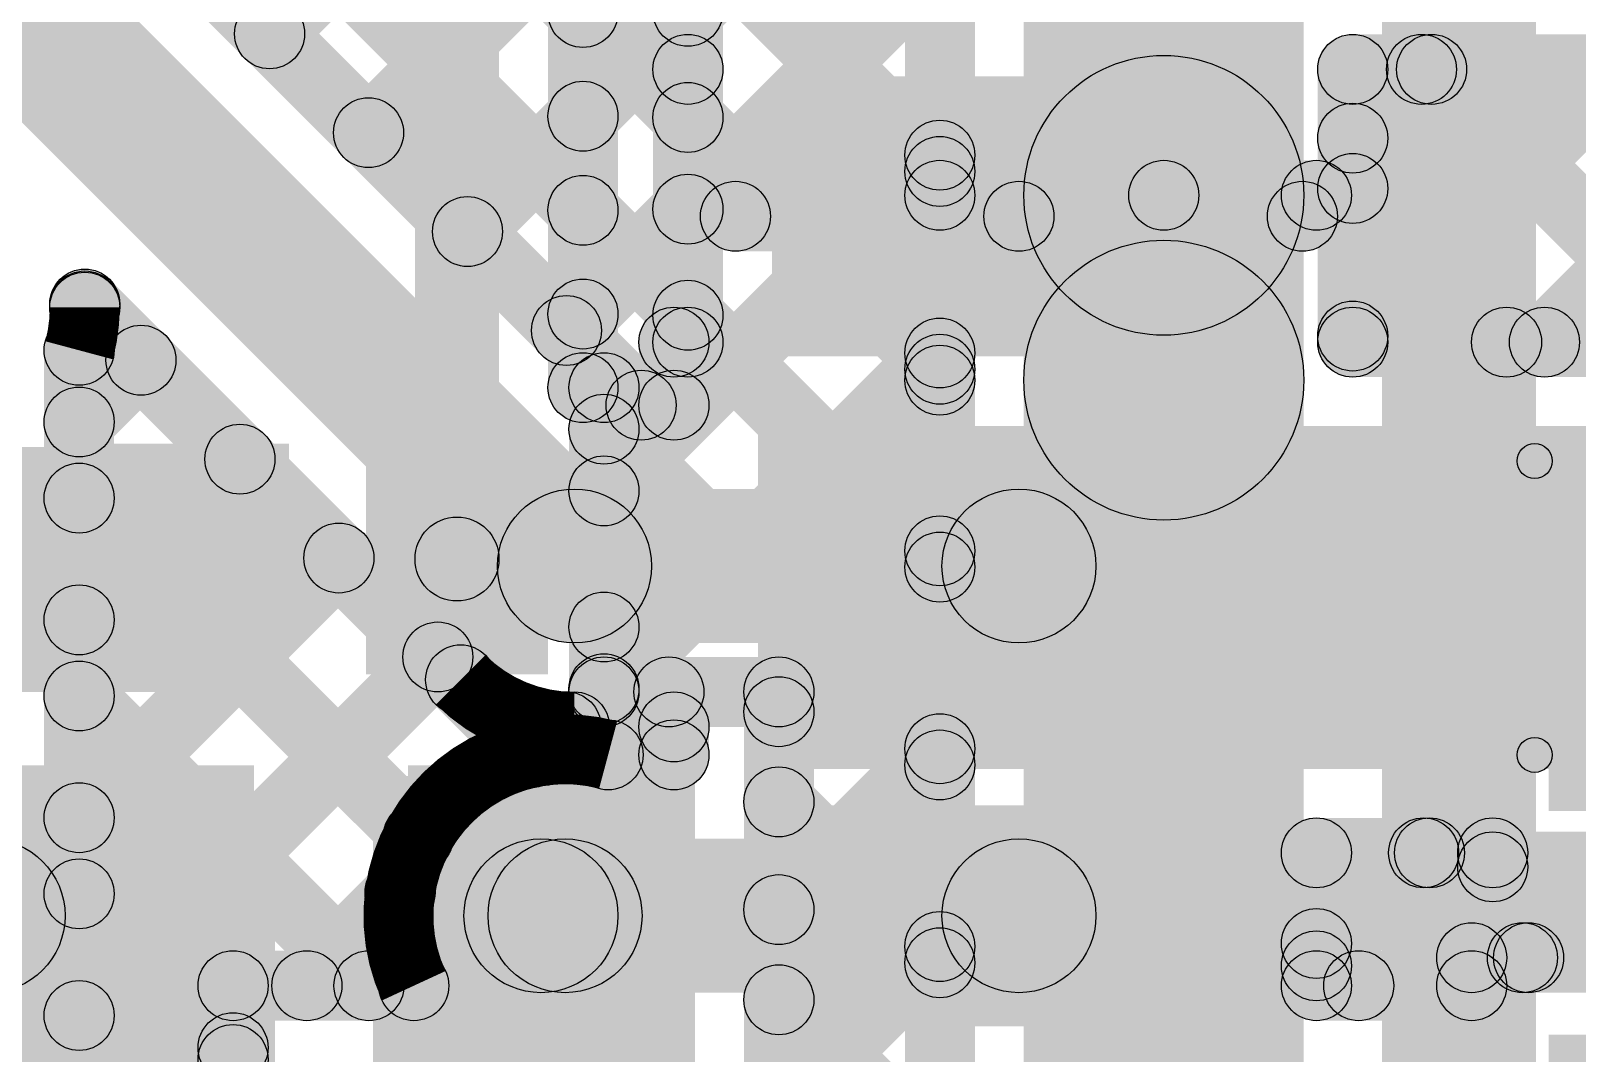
# Model space of a CAD drawing. Header units: millimetres. Extents: x -0.08 to 3.07, y -0.08 to 2.73.
# Drawn here: x 0.5681 to 0.7891, y 0.6424 to 0.7885 of the extents above; entities that cross this region are included whole.
import ezdxf

# ---------------------------------------------------------------- set-up
doc = ezdxf.new("R2010")
doc.units = ezdxf.units.MM
doc.header["$MEASUREMENT"] = 0
for name, color, linetype in [('BottomLayer', 5, 'Continuous'), ('BottomPaste', 16, 'Continuous'), ('BottomSolder', 6, 'Continuous'), ('TopLayer', 1, 'Continuous'), ('TopOverlay', 2, 'Continuous'), ('TopPaste', 8, 'Continuous'), ('TopSolder', 216, 'Continuous'), ('ViaHoleLayer', 16, 'Continuous')]:
    doc.layers.add(name, color=color, linetype=linetype)

# ---------------------------------------------------------------- blocks, each defined once
blk = doc.blocks.new('SOIC_8_58')
at = {"layer": 'TopLayer'}
for points in [[(0.13681, 0.03681), (0.13681, 0.01319), (0.07579, 0.01319), (0.07579, 0.03681)], [(0.13681, -0.01319), (0.13681, -0.03681), (0.07579, -0.03681), (0.07579, -0.01319)], [(0.13681, -0.06319), (0.13681, -0.08681), (0.07579, -0.08681), (0.07579, -0.06319)]]:
    blk.add_hatch(color=1, dxfattribs=at).paths.add_polyline_path(points)
at = {"layer": 'TopPaste'}
for points in [[(0.13681, 0.03681), (0.13681, 0.01319), (0.07579, 0.01319), (0.07579, 0.03681)], [(0.13681, -0.01319), (0.13681, -0.03681), (0.07579, -0.03681), (0.07579, -0.01319)], [(0.13681, -0.06319), (0.13681, -0.08681), (0.07579, -0.08681), (0.07579, -0.06319)]]:
    blk.add_hatch(color=8, dxfattribs=at).paths.add_polyline_path(points)
at = {"layer": 'TopSolder'}
for points in [[(0.14081, 0.04081), (0.14081, 0.00919), (0.07179, 0.00919), (0.07179, 0.04081)], [(0.14081, -0.00919), (0.14081, -0.04081), (0.07179, -0.04081), (0.07179, -0.00919)], [(0.14081, -0.05919), (0.14081, -0.09081), (0.07179, -0.09081), (0.07179, -0.05919)]]:
    blk.add_hatch(color=216, dxfattribs=at).paths.add_polyline_path(points)
blk = doc.blocks.new('C___0603_B_108')
at = {"layer": 'BottomLayer'}
for points in [[(-0.045, -0.0175), (-0.045, 0.0175), (-0.015, 0.0175), (-0.015, -0.0175)], [(0.015, -0.0175), (0.015, 0.0175), (0.045, 0.0175), (0.045, -0.0175)]]:
    blk.add_hatch(color=5, dxfattribs=at).paths.add_polyline_path(points)
at = {"layer": 'BottomPaste'}
for points in [[(-0.045, -0.0175), (-0.045, 0.0175), (-0.015, 0.0175), (-0.015, -0.0175)], [(0.015, -0.0175), (0.015, 0.0175), (0.045, 0.0175), (0.045, -0.0175)]]:
    blk.add_hatch(color=16, dxfattribs=at).paths.add_polyline_path(points)
at = {"layer": 'BottomSolder'}
for points in [[(-0.049, -0.0215), (-0.049, 0.0215), (-0.011, 0.0215), (-0.011, -0.0215)], [(0.011, -0.0215), (0.011, 0.0215), (0.049, 0.0215), (0.049, -0.0215)]]:
    blk.add_hatch(color=6, dxfattribs=at).paths.add_polyline_path(points)
blk = doc.blocks.new('TCP1A105M8R_109')
at = {"layer": 'TopLayer'}
for points in [[(-0.06, 0.03), (-0.02, 0.03), (-0.02, -0.03), (-0.06, -0.03)], [(0.02, 0.03), (0.06, 0.03), (0.06, -0.03), (0.02, -0.03)]]:
    blk.add_hatch(color=1, dxfattribs=at).paths.add_polyline_path(points)
at = {"layer": 'TopOverlay'}
h = blk.add_hatch(color=2, dxfattribs=at)
edge = h.paths.add_edge_path()
edge.add_arc((-0.066, 0.036), 0.0025, 0, 360)
h = blk.add_hatch(color=2, dxfattribs=at)
edge = h.paths.add_edge_path()
edge.add_arc((-0.066, 0.036), 0.0025, 0, 360)
for points in [[(-0.024, 0.0385), (-0.024, 0.0335), (-0.066, 0.0335), (-0.066, 0.0385)], [(0.066, 0.0385), (0.066, 0.0335), (0.024, 0.0335), (0.024, 0.0385)], [(-0.0635, -0.036), (-0.0685, -0.036), (-0.0685, 0.036), (-0.0635, 0.036)], [(0.0685, -0.036), (0.0635, -0.036), (0.0635, 0.036), (0.0685, 0.036)], [(-0.0825, -0.008), (-0.0875, -0.008), (-0.0875, 0.015), (-0.0825, 0.015)], [(-0.073, 0.0055), (-0.073, 0.0005), (-0.096, 0.0005), (-0.096, 0.0055)], [(-0.024, -0.0335), (-0.024, -0.0385), (-0.066, -0.0385), (-0.066, -0.0335)], [(0.066, -0.0335), (0.066, -0.0385), (0.024, -0.0385), (0.024, -0.0335)]]:
    blk.add_hatch(color=2, dxfattribs=at).paths.add_polyline_path(points)
h = blk.add_hatch(color=2, dxfattribs=at)
edge = h.paths.add_edge_path()
edge.add_arc((-0.024, 0.036), 0.0025, 0, 360)
h = blk.add_hatch(color=2, dxfattribs=at)
edge = h.paths.add_edge_path()
edge.add_arc((0.024, 0.036), 0.0025, 0, 360)
h = blk.add_hatch(color=2, dxfattribs=at)
edge = h.paths.add_edge_path()
edge.add_arc((0.066, 0.036), 0.0025, 0, 360)
h = blk.add_hatch(color=2, dxfattribs=at)
edge = h.paths.add_edge_path()
edge.add_arc((0.066, 0.036), 0.0025, 0, 360)
h = blk.add_hatch(color=2, dxfattribs=at)
edge = h.paths.add_edge_path()
edge.add_arc((-0.085, 0.015), 0.0025, 0, 360)
h = blk.add_hatch(color=2, dxfattribs=at)
edge = h.paths.add_edge_path()
edge.add_arc((-0.096, 0.003), 0.0025, 0, 360)
h = blk.add_hatch(color=2, dxfattribs=at)
edge = h.paths.add_edge_path()
edge.add_arc((-0.073, 0.003), 0.0025, 0, 360)
h = blk.add_hatch(color=2, dxfattribs=at)
edge = h.paths.add_edge_path()
edge.add_arc((-0.085, -0.008), 0.0025, 0, 360)
h = blk.add_hatch(color=2, dxfattribs=at)
edge = h.paths.add_edge_path()
edge.add_arc((-0.066, -0.036), 0.0025, 0, 360)
h = blk.add_hatch(color=2, dxfattribs=at)
edge = h.paths.add_edge_path()
edge.add_arc((-0.066, -0.036), 0.0025, 0, 360)
h = blk.add_hatch(color=2, dxfattribs=at)
edge = h.paths.add_edge_path()
edge.add_arc((-0.024, -0.036), 0.0025, 0, 360)
h = blk.add_hatch(color=2, dxfattribs=at)
edge = h.paths.add_edge_path()
edge.add_arc((0.024, -0.036), 0.0025, 0, 360)
h = blk.add_hatch(color=2, dxfattribs=at)
edge = h.paths.add_edge_path()
edge.add_arc((0.066, -0.036), 0.0025, 0, 360)
h = blk.add_hatch(color=2, dxfattribs=at)
edge = h.paths.add_edge_path()
edge.add_arc((0.066, -0.036), 0.0025, 0, 360)
at = {"layer": 'TopPaste'}
for points in [[(-0.06, 0.03), (-0.02, 0.03), (-0.02, -0.03), (-0.06, -0.03)], [(0.02, 0.03), (0.06, 0.03), (0.06, -0.03), (0.02, -0.03)]]:
    blk.add_hatch(color=8, dxfattribs=at).paths.add_polyline_path(points)
at = {"layer": 'TopSolder'}
for points in [[(-0.064, 0.034), (-0.016, 0.034), (-0.016, -0.034), (-0.064, -0.034)], [(0.016, 0.034), (0.064, 0.034), (0.064, -0.034), (0.016, -0.034)]]:
    blk.add_hatch(color=216, dxfattribs=at).paths.add_polyline_path(points)
at = {"layer": 'TopOverlay'}
for centre in [(-0.066, 0.036), (-0.066, 0.036), (-0.024, 0.036), (0.024, 0.036), (0.066, 0.036), (0.066, 0.036), (-0.085, 0.015), (-0.096, 0.003), (-0.073, 0.003), (-0.085, -0.008), (-0.066, -0.036), (-0.066, -0.036), (-0.024, -0.036), (0.024, -0.036), (0.066, -0.036), (0.066, -0.036)]:
    blk.add_circle(centre, 0.0025, dxfattribs=at)
blk = doc.blocks.new('TCTU1D334M8R_B_132')
at = {"layer": 'BottomLayer'}
for points in [[(-0.0095, 0.0125), (-0.0095, -0.0125), (-0.0275, -0.0125), (-0.0275, 0.0125)], [(0.0275, 0.0125), (0.0275, -0.0125), (0.0095, -0.0125), (0.0095, 0.0125)]]:
    blk.add_hatch(color=5, dxfattribs=at).paths.add_polyline_path(points)
at = {"layer": 'BottomPaste'}
for points in [[(-0.0095, 0.0125), (-0.0095, -0.0125), (-0.0275, -0.0125), (-0.0275, 0.0125)], [(0.0275, 0.0125), (0.0275, -0.0125), (0.0095, -0.0125), (0.0095, 0.0125)]]:
    blk.add_hatch(color=16, dxfattribs=at).paths.add_polyline_path(points)
at = {"layer": 'BottomSolder'}
for points in [[(-0.0055, 0.0165), (-0.0055, -0.0165), (-0.0315, -0.0165), (-0.0315, 0.0165)], [(0.0315, 0.0165), (0.0315, -0.0165), (0.0055, -0.0165), (0.0055, 0.0165)]]:
    blk.add_hatch(color=6, dxfattribs=at).paths.add_polyline_path(points)

msp = doc.modelspace()

# ---------------------------------------------------------------- hatches: boundary and pattern name
at = {"layer": 'BottomLayer'}
for points in [[(0.75, 0.765), (0.71, 0.765), (0.71, 1.228), (0.75, 1.228)], [(0.703, 0.765), (0.693, 0.765), (0.693, 1.17568), (0.703, 1.17568)], [(0.635, 0.713), (0.623, 0.713), (0.623, 0.951), (0.635, 0.951)], [(0.652, 0.7375), (0.642, 0.7375), (0.642, 0.93541), (0.652, 0.93541)], [(0.65054, 0.77277), (0.64346, 0.77984), (0.69446, 0.83084), (0.70154, 0.82377)], [(0.64346, 0.81588), (0.65054, 0.82295), (0.70154, 0.77195), (0.69446, 0.76488)], [(0.78319, 0.23381), (0.76119, 0.23381), (0.76119, 0.80819), (0.78319, 0.80819)], [(0.65054, 0.74448), (0.64346, 0.75156), (0.69446, 0.80256), (0.70154, 0.79548)], [(0.64346, 0.78759), (0.65054, 0.79467), (0.70154, 0.74367), (0.69446, 0.73659)], [(0.65354, 0.7192), (0.64646, 0.72627), (0.69446, 0.77427), (0.70154, 0.7672)], [(0.64346, 0.75931), (0.65054, 0.76638), (0.70154, 0.71538), (0.69446, 0.70831)], [(0.703, 0.73857), (0.693, 0.73857), (0.693, 0.765), (0.703, 0.765)], [(0.75, 0.73857), (0.71, 0.73857), (0.71, 0.765), (0.75, 0.765)], [(0.65354, 0.69092), (0.64646, 0.69799), (0.69446, 0.74599), (0.70154, 0.73892)], [(0.703, 0.614), (0.693, 0.614), (0.693, 0.73857), (0.703, 0.73857)], [(0.75, 0.614), (0.71, 0.614), (0.71, 0.73857), (0.75, 0.73857)], [(0.655, 0.694), (0.645, 0.694), (0.645, 0.7375), (0.655, 0.7375)], [(0.64646, 0.72803), (0.65354, 0.7351), (0.70154, 0.6871), (0.69446, 0.68003)], [(0.518, 0.694), (0.603, 0.694), (0.603, 0.729), (0.518, 0.729)], [(0.67854, 0.68763), (0.67146, 0.6947), (0.69446, 0.7177), (0.70154, 0.71063)], [(0.64646, 0.69974), (0.65354, 0.70681), (0.66281, 0.69754), (0.65574, 0.69046)], [(0.65, 0.689), (0.65, 0.699), (0.675, 0.699), (0.675, 0.689)], [(0.68, 0.585), (0.67, 0.585), (0.67, 0.694), (0.68, 0.694)], [(0.67854, 0.65935), (0.67146, 0.66642), (0.69446, 0.68942), (0.70154, 0.68235)], [(0.617, 0.597), (0.663, 0.597), (0.663, 0.682), (0.617, 0.682)], [(0.67146, 0.67474), (0.67854, 0.68181), (0.70154, 0.65881), (0.69446, 0.65174)], [(0.518, 0.597), (0.603, 0.597), (0.603, 0.6795), (0.518, 0.6795)], [(0.652, 0.556), (0.63, 0.556), (0.63, 0.662), (0.652, 0.662)], [(0.67854, 0.63106), (0.67146, 0.63813), (0.69446, 0.66113), (0.70154, 0.65406)], [(0.67146, 0.64646), (0.67854, 0.65353), (0.70154, 0.63053), (0.69446, 0.62346)]]:
    msp.add_hatch(color=5, dxfattribs=at).paths.add_polyline_path(points)
h = msp.add_hatch(color=5, dxfattribs=at)
edge = h.paths.add_edge_path()
edge.add_arc((0.647, 0.79113), 0.005, 0, 360)
h = msp.add_hatch(color=5, dxfattribs=at)
edge = h.paths.add_edge_path()
edge.add_arc((0.73, 0.765), 0.02, 0, 360)
h = msp.add_hatch(color=5, dxfattribs=at)
edge = h.paths.add_edge_path()
edge.add_arc((0.73, 0.765), 0.02, 0, 360)
h = msp.add_hatch(color=5, dxfattribs=at)
edge = h.paths.add_edge_path()
edge.add_arc((0.647, 0.7763), 0.005, 0, 360)
h = msp.add_hatch(color=5, dxfattribs=at)
edge = h.paths.add_edge_path()
edge.add_arc((0.698, 0.77074), 0.005, 0, 360)
h = msp.add_hatch(color=5, dxfattribs=at)
edge = h.paths.add_edge_path()
edge.add_arc((0.73, 0.765), 0.01181, 0, 360)
h = msp.add_hatch(color=5, dxfattribs=at)
edge = h.paths.add_edge_path()
edge.add_arc((0.698, 0.76841), 0.005, 0, 360)
h = msp.add_hatch(color=5, dxfattribs=at)
edge = h.paths.add_edge_path()
edge.add_arc((0.698, 0.765), 0.005, 0, 360)
h = msp.add_hatch(color=5, dxfattribs=at)
edge = h.paths.add_edge_path()
edge.add_arc((0.698, 0.765), 0.005, 0, 360)
h = msp.add_hatch(color=5, dxfattribs=at)
edge = h.paths.add_edge_path()
edge.add_arc((0.647, 0.76285), 0.005, 0, 360)
h = msp.add_hatch(color=5, dxfattribs=at)
edge = h.paths.add_edge_path()
edge.add_arc((0.73, 0.73857), 0.02, 0, 360)
h = msp.add_hatch(color=5, dxfattribs=at)
edge = h.paths.add_edge_path()
edge.add_arc((0.73, 0.73857), 0.02, 0, 360)
h = msp.add_hatch(color=5, dxfattribs=at)
edge = h.paths.add_edge_path()
edge.add_arc((0.647, 0.74802), 0.005, 0, 360)
h = msp.add_hatch(color=5, dxfattribs=at)
edge = h.paths.add_edge_path()
edge.add_arc((0.698, 0.74245), 0.005, 0, 360)
h = msp.add_hatch(color=5, dxfattribs=at)
edge = h.paths.add_edge_path()
edge.add_arc((0.698, 0.74013), 0.005, 0, 360)
h = msp.add_hatch(color=5, dxfattribs=at)
edge = h.paths.add_edge_path()
edge.add_arc((0.647, 0.7375), 0.005, 0, 360)
h = msp.add_hatch(color=5, dxfattribs=at)
edge = h.paths.add_edge_path()
edge.add_arc((0.65, 0.7375), 0.005, 0, 360)
h = msp.add_hatch(color=5, dxfattribs=at)
edge = h.paths.add_edge_path()
edge.add_arc((0.698, 0.73857), 0.005, 0, 360)
h = msp.add_hatch(color=5, dxfattribs=at)
edge = h.paths.add_edge_path()
edge.add_arc((0.698, 0.73857), 0.005, 0, 360)
h = msp.add_hatch(color=5, dxfattribs=at)
edge = h.paths.add_edge_path()
edge.add_arc((0.65, 0.73156), 0.005, 0, 360)
h = msp.add_hatch(color=5, dxfattribs=at)
edge = h.paths.add_edge_path()
edge.add_arc((0.65, 0.72274), 0.005, 0, 360)
h = msp.add_hatch(color=5, dxfattribs=at)
edge = h.paths.add_edge_path()
edge.add_arc((0.629, 0.713), 0.006, 0, 360)
h = msp.add_hatch(color=5, dxfattribs=at)
edge = h.paths.add_edge_path()
edge.add_arc((0.698, 0.71417), 0.005, 0, 360)
h = msp.add_hatch(color=5, dxfattribs=at)
edge = h.paths.add_edge_path()
edge.add_arc((0.698, 0.71185), 0.005, 0, 360)
h = msp.add_hatch(color=5, dxfattribs=at)
edge = h.paths.add_edge_path()
edge.add_arc((0.65, 0.70328), 0.005, 0, 360)
h = msp.add_hatch(color=5, dxfattribs=at)
edge = h.paths.add_edge_path()
edge.add_arc((0.65, 0.69445), 0.005, 0, 360)
h = msp.add_hatch(color=5, dxfattribs=at)
edge = h.paths.add_edge_path()
edge.add_arc((0.65, 0.694), 0.005, 0, 360)
h = msp.add_hatch(color=5, dxfattribs=at)
edge = h.paths.add_edge_path()
edge.add_arc((0.65, 0.694), 0.005, 0, 360)
h = msp.add_hatch(color=5, dxfattribs=at)
edge = h.paths.add_edge_path()
edge.add_arc((0.65928, 0.694), 0.005, 0, 360)
h = msp.add_hatch(color=5, dxfattribs=at)
edge = h.paths.add_edge_path()
edge.add_arc((0.675, 0.694), 0.005, 0, 360)
h = msp.add_hatch(color=5, dxfattribs=at)
edge = h.paths.add_edge_path()
edge.add_arc((0.675, 0.694), 0.005, 0, 360)
h = msp.add_hatch(color=5, dxfattribs=at)
edge = h.paths.add_edge_path()
edge.add_arc((0.675, 0.69117), 0.005, 0, 360)
h = msp.add_hatch(color=5, dxfattribs=at)
edge = h.paths.add_edge_path()
edge.add_arc((0.698, 0.68588), 0.005, 0, 360)
h = msp.add_hatch(color=5, dxfattribs=at)
edge = h.paths.add_edge_path()
edge.add_arc((0.698, 0.68356), 0.005, 0, 360)
h = msp.add_hatch(color=5, dxfattribs=at)
edge = h.paths.add_edge_path()
edge.add_arc((0.675, 0.67828), 0.005, 0, 360)
h = msp.add_hatch(color=5, dxfattribs=at)
edge = h.paths.add_edge_path()
edge.add_arc((0.562, 0.662), 0.011, 0, 360)
h = msp.add_hatch(color=5, dxfattribs=at)
edge = h.paths.add_edge_path()
edge.add_arc((0.641, 0.662), 0.011, 0, 360)
h = msp.add_hatch(color=5, dxfattribs=at)
edge = h.paths.add_edge_path()
edge.add_arc((0.64444, 0.662), 0.01181, 0, 360)
h = msp.add_hatch(color=5, dxfattribs=at)
edge = h.paths.add_edge_path()
edge.add_arc((0.675, 0.66288), 0.005, 0, 360)
h = msp.add_hatch(color=5, dxfattribs=at)
edge = h.paths.add_edge_path()
edge.add_arc((0.698, 0.6576), 0.005, 0, 360)
h = msp.add_hatch(color=5, dxfattribs=at)
edge = h.paths.add_edge_path()
edge.add_arc((0.698, 0.65528), 0.005, 0, 360)
h = msp.add_hatch(color=5, dxfattribs=at)
edge = h.paths.add_edge_path()
edge.add_arc((0.675, 0.64999), 0.005, 0, 360)
at = {"layer": 'TopLayer'}
for points in [[(0.60576, 0.78456), (0.59869, 0.79163), (0.82246, 1.01541), (0.82954, 1.00834)], [(0.60576, 0.78456), (0.59869, 0.79163), (0.82246, 1.01541), (0.82954, 1.00834)], [(0.57346, 0.85759), (0.58054, 0.86467), (0.66554, 0.77967), (0.65846, 0.77259)], [(0.78794, 0.74046), (0.78087, 0.74754), (0.89791, 0.86458), (0.90498, 0.8575)], [(0.57346, 0.82931), (0.58054, 0.83638), (0.66554, 0.75138), (0.65846, 0.74431)], [(0.6199, 0.77042), (0.61283, 0.77749), (0.65846, 0.82312), (0.66554, 0.81605)], [(0.57169, 0.81156), (0.57876, 0.81863), (0.65885, 0.73854), (0.65178, 0.73146)], [(0.54428, 0.79795), (0.55984, 0.81351), (0.65357, 0.71978), (0.63801, 0.70422)], [(0.63404, 0.75627), (0.62697, 0.76334), (0.65846, 0.79484), (0.66554, 0.78777)], [(0.667, 0.783), (0.657, 0.783), (0.657, 0.794), (0.667, 0.794)], [(0.667, 0.783), (0.657, 0.783), (0.657, 0.794), (0.667, 0.794)], [(0.757, 0.778), (0.757, 0.788), (0.801, 0.788), (0.801, 0.778)], [(0.76054, 0.76963), (0.75346, 0.7767), (0.7633, 0.78654), (0.77037, 0.77946)], [(0.76054, 0.74135), (0.75346, 0.74842), (0.79158, 0.78654), (0.79865, 0.77946)], [(0.76473, 0.77946), (0.7718, 0.78654), (0.8108, 0.74754), (0.80373, 0.74046)], [(0.667, 0.744), (0.657, 0.744), (0.657, 0.783), (0.667, 0.783)], [(0.762, 0.744), (0.752, 0.744), (0.752, 0.783), (0.762, 0.783)], [(0.674, 0.742), (0.745, 0.742), (0.745, 0.782), (0.674, 0.782)], [(0.73, 0.76), (0.73, 0.77), (0.75181, 0.77), (0.75181, 0.76)], [(0.75346, 0.76245), (0.76054, 0.76952), (0.78252, 0.74754), (0.77545, 0.74046)], [(0.66879, 0.757), (0.66879, 0.767), (0.7093, 0.767), (0.7093, 0.757)], [(0.7093, 0.757), (0.7093, 0.767), (0.74981, 0.767), (0.74981, 0.757)], [(0.64818, 0.74213), (0.64111, 0.7492), (0.65846, 0.76656), (0.66554, 0.75948)], [(0.57227, 0.74592), (0.57934, 0.75299), (0.63306, 0.69927), (0.62599, 0.6922)], [(0.57227, 0.74565), (0.57935, 0.75272), (0.6432, 0.68886), (0.63613, 0.68179)], [(0.757, 0.739), (0.757, 0.749), (0.90144, 0.749), (0.90144, 0.739)], [(0.57854, 0.72905), (0.57146, 0.73612), (0.5803, 0.74496), (0.58737, 0.73789)], [(0.58, 0.634), (0.57, 0.634), (0.57, 0.74284), (0.58, 0.74284)], [(0.665, 0.735), (0.655, 0.735), (0.655, 0.744), (0.665, 0.744)], [(0.65531, 0.73), (0.65531, 0.74), (0.66, 0.74), (0.66, 0.73)], [(0.672, 0.683), (0.951, 0.683), (0.951, 0.732), (0.672, 0.732)], [(0.57854, 0.70077), (0.57146, 0.70784), (0.59444, 0.73082), (0.60151, 0.72375)], [(0.57146, 0.71817), (0.57854, 0.72524), (0.62699, 0.67679), (0.61992, 0.66972)], [(0.64579, 0.701), (0.64579, 0.723), (0.7093, 0.723), (0.7093, 0.701)], [(0.57854, 0.67248), (0.57146, 0.67956), (0.60858, 0.71668), (0.61566, 0.7096)], [(0.57854, 0.6442), (0.57146, 0.65127), (0.62273, 0.70253), (0.6298, 0.69546)], [(0.57146, 0.68989), (0.57854, 0.69696), (0.61996, 0.65554), (0.61289, 0.64846)], [(0.64579, 0.684), (0.64579, 0.694), (0.66, 0.694), (0.66, 0.684)], [(0.64466, 0.68204), (0.63759, 0.68912), (0.64104, 0.69257), (0.64812, 0.6855)], [(0.6506, 0.68), (0.6506, 0.69), (0.66, 0.69), (0.66, 0.68)], [(0.665, 0.685), (0.655, 0.685), (0.655, 0.689), (0.665, 0.689)], [(0.75535, 0.65131), (0.74828, 0.65838), (0.76443, 0.67454), (0.77151, 0.66746)], [(0.75181, 0.666), (0.75181, 0.676), (0.777, 0.676), (0.777, 0.666)], [(0.76359, 0.66746), (0.77067, 0.67454), (0.78567, 0.65954), (0.77859, 0.65246)], [(0.777, 0.664), (0.777, 0.674), (0.861, 0.674), (0.861, 0.664)], [(0.64444, 0.651), (0.64444, 0.673), (0.7093, 0.673), (0.7093, 0.651)], [(0.78479, 0.65246), (0.77772, 0.65954), (0.79072, 0.67254), (0.79779, 0.66546)], [(0.75681, 0.652), (0.74681, 0.652), (0.74681, 0.671), (0.75681, 0.671)], [(0.57146, 0.6616), (0.57854, 0.66868), (0.60054, 0.64668), (0.59346, 0.6396)], [(0.61108, 0.64846), (0.60401, 0.65554), (0.61732, 0.66885), (0.62439, 0.66178)], [(0.74828, 0.6545), (0.75535, 0.66157), (0.76138, 0.65554), (0.75431, 0.64846)], [(0.774, 0.651), (0.774, 0.661), (0.864, 0.661), (0.864, 0.651)], [(0.597, 0.647), (0.597, 0.657), (0.62283, 0.657), (0.62283, 0.647)], [(0.75181, 0.647), (0.75181, 0.657), (0.774, 0.657), (0.774, 0.647)], [(0.779, 0.652), (0.769, 0.652), (0.769, 0.656), (0.779, 0.656)], [(0.602, 0.637), (0.592, 0.637), (0.592, 0.652), (0.602, 0.652)], [(0.58754, 0.62492), (0.58046, 0.63199), (0.59346, 0.64499), (0.60054, 0.63792)]]:
    msp.add_hatch(color=1, dxfattribs=at).paths.add_polyline_path(points)
h = msp.add_hatch(color=1, dxfattribs=at)
edge = h.paths.add_edge_path()
edge.add_arc((0.662, 0.7913), 0.005, 0, 360)
h = msp.add_hatch(color=1, dxfattribs=at)
edge = h.paths.add_edge_path()
edge.add_arc((0.60222, 0.78809), 0.005, 0, 360)
h = msp.add_hatch(color=1, dxfattribs=at)
edge = h.paths.add_edge_path()
edge.add_arc((0.60222, 0.78809), 0.005, 0, 360)
h = msp.add_hatch(color=1, dxfattribs=at)
edge = h.paths.add_edge_path()
edge.add_arc((0.662, 0.783), 0.005, 0, 360)
h = msp.add_hatch(color=1, dxfattribs=at)
edge = h.paths.add_edge_path()
edge.add_arc((0.662, 0.783), 0.005, 0, 360)
h = msp.add_hatch(color=1, dxfattribs=at)
edge = h.paths.add_edge_path()
edge.add_arc((0.662, 0.783), 0.005, 0, 360)
h = msp.add_hatch(color=1, dxfattribs=at)
edge = h.paths.add_edge_path()
edge.add_arc((0.757, 0.783), 0.005, 0, 360)
h = msp.add_hatch(color=1, dxfattribs=at)
edge = h.paths.add_edge_path()
edge.add_arc((0.757, 0.783), 0.005, 0, 360)
h = msp.add_hatch(color=1, dxfattribs=at)
edge = h.paths.add_edge_path()
edge.add_arc((0.76683, 0.783), 0.005, 0, 360)
h = msp.add_hatch(color=1, dxfattribs=at)
edge = h.paths.add_edge_path()
edge.add_arc((0.76827, 0.783), 0.005, 0, 360)
h = msp.add_hatch(color=1, dxfattribs=at)
edge = h.paths.add_edge_path()
edge.add_arc((0.662, 0.77613), 0.005, 0, 360)
h = msp.add_hatch(color=1, dxfattribs=at)
edge = h.paths.add_edge_path()
edge.add_arc((0.61636, 0.77395), 0.005, 0, 360)
h = msp.add_hatch(color=1, dxfattribs=at)
edge = h.paths.add_edge_path()
edge.add_arc((0.757, 0.77317), 0.005, 0, 360)
h = msp.add_hatch(color=1, dxfattribs=at)
edge = h.paths.add_edge_path()
edge.add_arc((0.73, 0.765), 0.01181, 0, 360)
h = msp.add_hatch(color=1, dxfattribs=at)
edge = h.paths.add_edge_path()
edge.add_arc((0.73, 0.765), 0.005, 0, 360)
h = msp.add_hatch(color=1, dxfattribs=at)
edge = h.paths.add_edge_path()
edge.add_arc((0.75181, 0.765), 0.005, 0, 360)
h = msp.add_hatch(color=1, dxfattribs=at)
edge = h.paths.add_edge_path()
edge.add_arc((0.757, 0.76598), 0.005, 0, 360)
h = msp.add_hatch(color=1, dxfattribs=at)
edge = h.paths.add_edge_path()
edge.add_arc((0.662, 0.76302), 0.005, 0, 360)
h = msp.add_hatch(color=1, dxfattribs=at)
edge = h.paths.add_edge_path()
edge.add_arc((0.66879, 0.762), 0.005, 0, 360)
h = msp.add_hatch(color=1, dxfattribs=at)
edge = h.paths.add_edge_path()
edge.add_arc((0.7093, 0.762), 0.005, 0, 360)
h = msp.add_hatch(color=1, dxfattribs=at)
edge = h.paths.add_edge_path()
edge.add_arc((0.7093, 0.762), 0.005, 0, 360)
h = msp.add_hatch(color=1, dxfattribs=at)
edge = h.paths.add_edge_path()
edge.add_arc((0.74981, 0.762), 0.005, 0, 360)
h = msp.add_hatch(color=1, dxfattribs=at)
edge = h.paths.add_edge_path()
edge.add_arc((0.6305, 0.75981), 0.005, 0, 360)
h = msp.add_hatch(color=1, dxfattribs=at)
edge = h.paths.add_edge_path()
edge.add_arc((0.57581, 0.74945), 0.005, 0, 360)
h = msp.add_hatch(color=1, dxfattribs=at)
edge = h.paths.add_edge_path()
edge.add_arc((0.57581, 0.74918), 0.005, 0, 360)
h = msp.add_hatch(color=1, dxfattribs=at)
edge = h.paths.add_edge_path()
edge.add_arc((0.57581, 0.749), 0.005, 0, 360)
h = msp.add_hatch(color=1, dxfattribs=at)
edge = h.paths.add_edge_path()
edge.add_arc((0.662, 0.74785), 0.005, 0, 360)
h = msp.add_hatch(color=1, dxfattribs=at)
edge = h.paths.add_edge_path()
edge.add_arc((0.64465, 0.74567), 0.005, 0, 360)
h = msp.add_hatch(color=1, dxfattribs=at)
edge = h.paths.add_edge_path()
edge.add_arc((0.757, 0.74488), 0.005, 0, 360)
h = msp.add_hatch(color=1, dxfattribs=at)
edge = h.paths.add_edge_path()
edge.add_arc((0.575, 0.74284), 0.005, 0, 360)
h = msp.add_hatch(color=1, dxfattribs=at)
edge = h.paths.add_edge_path()
edge.add_arc((0.575, 0.74284), 0.005, 0, 360)
h = msp.add_hatch(color=1, dxfattribs=at)
edge = h.paths.add_edge_path()
edge.add_arc((0.66, 0.744), 0.005, 0, 360)
h = msp.add_hatch(color=1, dxfattribs=at)
edge = h.paths.add_edge_path()
edge.add_arc((0.662, 0.744), 0.005, 0, 360)
h = msp.add_hatch(color=1, dxfattribs=at)
edge = h.paths.add_edge_path()
edge.add_arc((0.757, 0.744), 0.005, 0, 360)
h = msp.add_hatch(color=1, dxfattribs=at)
edge = h.paths.add_edge_path()
edge.add_arc((0.757, 0.744), 0.005, 0, 360)
h = msp.add_hatch(color=1, dxfattribs=at)
edge = h.paths.add_edge_path()
edge.add_arc((0.77898, 0.744), 0.005, 0, 360)
h = msp.add_hatch(color=1, dxfattribs=at)
edge = h.paths.add_edge_path()
edge.add_arc((0.7844, 0.744), 0.005, 0, 360)
h = msp.add_hatch(color=1, dxfattribs=at)
edge = h.paths.add_edge_path()
edge.add_arc((0.58384, 0.74142), 0.005, 0, 360)
h = msp.add_hatch(color=1, dxfattribs=at)
edge = h.paths.add_edge_path()
edge.add_arc((0.65531, 0.735), 0.005, 0, 360)
h = msp.add_hatch(color=1, dxfattribs=at)
edge = h.paths.add_edge_path()
edge.add_arc((0.65531, 0.735), 0.005, 0, 360)
h = msp.add_hatch(color=1, dxfattribs=at)
edge = h.paths.add_edge_path()
edge.add_arc((0.66, 0.735), 0.005, 0, 360)
h = msp.add_hatch(color=1, dxfattribs=at)
edge = h.paths.add_edge_path()
edge.add_arc((0.66, 0.735), 0.005, 0, 360)
h = msp.add_hatch(color=1, dxfattribs=at)
edge = h.paths.add_edge_path()
edge.add_arc((0.575, 0.73259), 0.005, 0, 360)
h = msp.add_hatch(color=1, dxfattribs=at)
edge = h.paths.add_edge_path()
edge.add_arc((0.59798, 0.72728), 0.005, 0, 360)
h = msp.add_hatch(color=1, dxfattribs=at)
edge = h.paths.add_edge_path()
edge.add_arc((0.575, 0.72171), 0.005, 0, 360)
h = msp.add_hatch(color=1, dxfattribs=at)
edge = h.paths.add_edge_path()
edge.add_arc((0.64579, 0.712), 0.011, 0, 360)
h = msp.add_hatch(color=1, dxfattribs=at)
edge = h.paths.add_edge_path()
edge.add_arc((0.64579, 0.712), 0.011, 0, 360)
h = msp.add_hatch(color=1, dxfattribs=at)
edge = h.paths.add_edge_path()
edge.add_arc((0.7093, 0.712), 0.011, 0, 360)
h = msp.add_hatch(color=1, dxfattribs=at)
edge = h.paths.add_edge_path()
edge.add_arc((0.61212, 0.71314), 0.005, 0, 360)
h = msp.add_hatch(color=1, dxfattribs=at)
edge = h.paths.add_edge_path()
edge.add_arc((0.575, 0.7043), 0.005, 0, 360)
h = msp.add_hatch(color=1, dxfattribs=at)
edge = h.paths.add_edge_path()
edge.add_arc((0.62626, 0.699), 0.005, 0, 360)
h = msp.add_hatch(color=1, dxfattribs=at)
edge = h.paths.add_edge_path()
edge.add_arc((0.62952, 0.69574), 0.005, 0, 360)
h = msp.add_hatch(color=1, dxfattribs=at)
edge = h.paths.add_edge_path()
edge.add_arc((0.62952, 0.69574), 0.005, 0, 360)
h = msp.add_hatch(color=1, dxfattribs=at)
edge = h.paths.add_edge_path()
edge.add_arc((0.62952, 0.69574), 0.005, 0, 360)
h = msp.add_hatch(color=1, dxfattribs=at)
edge = h.paths.add_edge_path()
edge.add_arc((0.575, 0.69342), 0.005, 0, 360)
h = msp.add_hatch(color=1, dxfattribs=at)
edge = h.paths.add_edge_path()
edge.add_arc((0.64458, 0.68903), 0.005, 0, 360)
h = msp.add_hatch(color=1, dxfattribs=at)
edge = h.paths.add_edge_path()
edge.add_arc((0.64579, 0.689), 0.005, 0, 360)
h = msp.add_hatch(color=1, dxfattribs=at)
edge = h.paths.add_edge_path()
edge.add_arc((0.64579, 0.689), 0.005, 0, 360)
h = msp.add_hatch(color=1, dxfattribs=at)
edge = h.paths.add_edge_path()
edge.add_arc((0.64579, 0.689), 0.005, 0, 360)
h = msp.add_hatch(color=1, dxfattribs=at)
edge = h.paths.add_edge_path()
edge.add_arc((0.66, 0.689), 0.005, 0, 360)
h = msp.add_hatch(color=1, dxfattribs=at)
edge = h.paths.add_edge_path()
edge.add_arc((0.66, 0.689), 0.005, 0, 360)
h = msp.add_hatch(color=1, dxfattribs=at)
edge = h.paths.add_edge_path()
edge.add_arc((0.63967, 0.68533), 0.005, 0, 360)
h = msp.add_hatch(color=1, dxfattribs=at)
edge = h.paths.add_edge_path()
edge.add_arc((0.64113, 0.68558), 0.005, 0, 360)
h = msp.add_hatch(color=1, dxfattribs=at)
edge = h.paths.add_edge_path()
edge.add_arc((0.6506, 0.685), 0.005, 0, 360)
h = msp.add_hatch(color=1, dxfattribs=at)
edge = h.paths.add_edge_path()
edge.add_arc((0.6506, 0.685), 0.005, 0, 360)
h = msp.add_hatch(color=1, dxfattribs=at)
edge = h.paths.add_edge_path()
edge.add_arc((0.66, 0.685), 0.005, 0, 360)
h = msp.add_hatch(color=1, dxfattribs=at)
edge = h.paths.add_edge_path()
edge.add_arc((0.66, 0.685), 0.005, 0, 360)
h = msp.add_hatch(color=1, dxfattribs=at)
edge = h.paths.add_edge_path()
edge.add_arc((0.575, 0.67602), 0.005, 0, 360)
h = msp.add_hatch(color=1, dxfattribs=at)
edge = h.paths.add_edge_path()
edge.add_arc((0.62345, 0.67325), 0.005, 0, 360)
h = msp.add_hatch(color=1, dxfattribs=at)
edge = h.paths.add_edge_path()
edge.add_arc((0.75181, 0.671), 0.005, 0, 360)
h = msp.add_hatch(color=1, dxfattribs=at)
edge = h.paths.add_edge_path()
edge.add_arc((0.75181, 0.671), 0.005, 0, 360)
h = msp.add_hatch(color=1, dxfattribs=at)
edge = h.paths.add_edge_path()
edge.add_arc((0.76713, 0.671), 0.005, 0, 360)
h = msp.add_hatch(color=1, dxfattribs=at)
edge = h.paths.add_edge_path()
edge.add_arc((0.76797, 0.671), 0.005, 0, 360)
h = msp.add_hatch(color=1, dxfattribs=at)
edge = h.paths.add_edge_path()
edge.add_arc((0.777, 0.671), 0.005, 0, 360)
h = msp.add_hatch(color=1, dxfattribs=at)
edge = h.paths.add_edge_path()
edge.add_arc((0.777, 0.669), 0.005, 0, 360)
h = msp.add_hatch(color=1, dxfattribs=at)
edge = h.paths.add_edge_path()
edge.add_arc((0.64444, 0.662), 0.01181, 0, 360)
h = msp.add_hatch(color=1, dxfattribs=at)
edge = h.paths.add_edge_path()
edge.add_arc((0.64444, 0.662), 0.011, 0, 360)
h = msp.add_hatch(color=1, dxfattribs=at)
edge = h.paths.add_edge_path()
edge.add_arc((0.7093, 0.662), 0.011, 0, 360)
h = msp.add_hatch(color=1, dxfattribs=at)
edge = h.paths.add_edge_path()
edge.add_arc((0.575, 0.66514), 0.005, 0, 360)
h = msp.add_hatch(color=1, dxfattribs=at)
edge = h.paths.add_edge_path()
edge.add_arc((0.62086, 0.66531), 0.005, 0, 360)
h = msp.add_hatch(color=1, dxfattribs=at)
edge = h.paths.add_edge_path()
edge.add_arc((0.75181, 0.65803), 0.005, 0, 360)
h = msp.add_hatch(color=1, dxfattribs=at)
edge = h.paths.add_edge_path()
edge.add_arc((0.774, 0.656), 0.005, 0, 360)
h = msp.add_hatch(color=1, dxfattribs=at)
edge = h.paths.add_edge_path()
edge.add_arc((0.774, 0.656), 0.005, 0, 360)
h = msp.add_hatch(color=1, dxfattribs=at)
edge = h.paths.add_edge_path()
edge.add_arc((0.78125, 0.656), 0.005, 0, 360)
h = msp.add_hatch(color=1, dxfattribs=at)
edge = h.paths.add_edge_path()
edge.add_arc((0.78213, 0.656), 0.005, 0, 360)
h = msp.add_hatch(color=1, dxfattribs=at)
edge = h.paths.add_edge_path()
edge.add_arc((0.75181, 0.65484), 0.005, 0, 360)
h = msp.add_hatch(color=1, dxfattribs=at)
edge = h.paths.add_edge_path()
edge.add_arc((0.597, 0.652), 0.005, 0, 360)
h = msp.add_hatch(color=1, dxfattribs=at)
edge = h.paths.add_edge_path()
edge.add_arc((0.597, 0.652), 0.005, 0, 360)
h = msp.add_hatch(color=1, dxfattribs=at)
edge = h.paths.add_edge_path()
edge.add_arc((0.60755, 0.652), 0.005, 0, 360)
h = msp.add_hatch(color=1, dxfattribs=at)
edge = h.paths.add_edge_path()
edge.add_arc((0.61642, 0.652), 0.005, 0, 360)
h = msp.add_hatch(color=1, dxfattribs=at)
edge = h.paths.add_edge_path()
edge.add_arc((0.62283, 0.652), 0.005, 0, 360)
h = msp.add_hatch(color=1, dxfattribs=at)
edge = h.paths.add_edge_path()
edge.add_arc((0.62283, 0.652), 0.005, 0, 360)
h = msp.add_hatch(color=1, dxfattribs=at)
edge = h.paths.add_edge_path()
edge.add_arc((0.75181, 0.652), 0.005, 0, 360)
h = msp.add_hatch(color=1, dxfattribs=at)
edge = h.paths.add_edge_path()
edge.add_arc((0.75181, 0.652), 0.005, 0, 360)
h = msp.add_hatch(color=1, dxfattribs=at)
edge = h.paths.add_edge_path()
edge.add_arc((0.75785, 0.652), 0.005, 0, 360)
h = msp.add_hatch(color=1, dxfattribs=at)
edge = h.paths.add_edge_path()
edge.add_arc((0.774, 0.652), 0.005, 0, 360)
h = msp.add_hatch(color=1, dxfattribs=at)
edge = h.paths.add_edge_path()
edge.add_arc((0.774, 0.652), 0.005, 0, 360)
h = msp.add_hatch(color=1, dxfattribs=at)
edge = h.paths.add_edge_path()
edge.add_arc((0.575, 0.64774), 0.005, 0, 360)
h = msp.add_hatch(color=1, dxfattribs=at)
edge = h.paths.add_edge_path()
edge.add_arc((0.597, 0.64314), 0.005, 0, 360)
h = msp.add_hatch(color=1, dxfattribs=at)
edge = h.paths.add_edge_path()
edge.add_arc((0.597, 0.64145), 0.005, 0, 360)
at = {"layer": 'ViaHoleLayer'}
h = msp.add_hatch(color=16, dxfattribs=at)
edge = h.paths.add_edge_path()
edge.add_arc((0.73, 0.765), 0.00591, 0, 360)
h = msp.add_hatch(color=16, dxfattribs=at)
edge = h.paths.add_edge_path()
edge.add_arc((0.64444, 0.662), 0.00591, 0, 360)

# ---------------------------------------------------------------- linework, layer by layer
at = {"layer": 'BottomLayer'}
for centre, radius in [((0.647, 0.79113), 0.005), ((0.73, 0.765), 0.02), ((0.73, 0.765), 0.02), ((0.647, 0.7763), 0.005), ((0.698, 0.77074), 0.005), ((0.698, 0.76841), 0.005), ((0.698, 0.765), 0.005), ((0.698, 0.765), 0.005), ((0.647, 0.76285), 0.005), ((0.73, 0.73857), 0.02), ((0.73, 0.73857), 0.02), ((0.647, 0.74802), 0.005), ((0.698, 0.74245), 0.005), ((0.698, 0.74013), 0.005), ((0.647, 0.7375), 0.005), ((0.65, 0.7375), 0.005), ((0.698, 0.73857), 0.005), ((0.698, 0.73857), 0.005), ((0.65, 0.73156), 0.005), ((0.65, 0.72274), 0.005), ((0.629, 0.713), 0.006), ((0.698, 0.71417), 0.005), ((0.698, 0.71185), 0.005), ((0.65, 0.70328), 0.005), ((0.65, 0.69445), 0.005), ((0.65, 0.694), 0.005), ((0.65, 0.694), 0.005), ((0.65928, 0.694), 0.005), ((0.675, 0.694), 0.005), ((0.675, 0.694), 0.005), ((0.675, 0.69117), 0.005), ((0.698, 0.68588), 0.005), ((0.698, 0.68356), 0.005), ((0.675, 0.67828), 0.005), ((0.562, 0.662), 0.011), ((0.641, 0.662), 0.011), ((0.675, 0.66288), 0.005), ((0.698, 0.6576), 0.005), ((0.698, 0.65528), 0.005), ((0.675, 0.64999), 0.005)]:
    msp.add_circle(centre, radius, dxfattribs=at)
at = {"layer": 'TopLayer', "const_width": 0.01}
for points in [[(0.57581, 0.749, -0.06553), (0.575, 0.74284)], [(0.64579, 0.689, -0.198912), (0.62952, 0.69574)], [(0.64579, 0.689, -0.198912), (0.62952, 0.69574)], [(0.62283, 0.652, -0.636027), (0.6506, 0.685)]]:
    msp.add_lwpolyline(points, format="xyb", dxfattribs=at)
at = {"layer": 'TopLayer'}
for centre, radius in [((0.662, 0.7913), 0.005), ((0.60222, 0.78809), 0.005), ((0.60222, 0.78809), 0.005), ((0.662, 0.783), 0.005), ((0.662, 0.783), 0.005), ((0.662, 0.783), 0.005), ((0.757, 0.783), 0.005), ((0.757, 0.783), 0.005), ((0.76683, 0.783), 0.005), ((0.76827, 0.783), 0.005), ((0.662, 0.77613), 0.005), ((0.61636, 0.77395), 0.005), ((0.757, 0.77317), 0.005), ((0.73, 0.765), 0.005), ((0.75181, 0.765), 0.005), ((0.757, 0.76598), 0.005), ((0.662, 0.76302), 0.005), ((0.66879, 0.762), 0.005), ((0.7093, 0.762), 0.005), ((0.7093, 0.762), 0.005), ((0.74981, 0.762), 0.005), ((0.6305, 0.75981), 0.005), ((0.57581, 0.74945), 0.005), ((0.57581, 0.74918), 0.005), ((0.57581, 0.749), 0.005), ((0.662, 0.74785), 0.005), ((0.64465, 0.74567), 0.005), ((0.757, 0.74488), 0.005), ((0.575, 0.74284), 0.005), ((0.575, 0.74284), 0.005), ((0.66, 0.744), 0.005), ((0.662, 0.744), 0.005), ((0.757, 0.744), 0.005), ((0.757, 0.744), 0.005), ((0.77898, 0.744), 0.005), ((0.7844, 0.744), 0.005), ((0.58384, 0.74142), 0.005), ((0.65531, 0.735), 0.005), ((0.65531, 0.735), 0.005), ((0.66, 0.735), 0.005), ((0.66, 0.735), 0.005), ((0.575, 0.73259), 0.005), ((0.59798, 0.72728), 0.005), ((0.575, 0.72171), 0.005), ((0.64579, 0.712), 0.011), ((0.64579, 0.712), 0.011), ((0.7093, 0.712), 0.011), ((0.61212, 0.71314), 0.005), ((0.575, 0.7043), 0.005), ((0.62626, 0.699), 0.005), ((0.62952, 0.69574), 0.005), ((0.62952, 0.69574), 0.005), ((0.62952, 0.69574), 0.005), ((0.575, 0.69342), 0.005), ((0.64458, 0.68903), 0.005), ((0.64579, 0.689), 0.005), ((0.64579, 0.689), 0.005), ((0.64579, 0.689), 0.005), ((0.66, 0.689), 0.005), ((0.66, 0.689), 0.005), ((0.63967, 0.68533), 0.005), ((0.64113, 0.68558), 0.005), ((0.6506, 0.685), 0.005), ((0.6506, 0.685), 0.005), ((0.66, 0.685), 0.005), ((0.66, 0.685), 0.005), ((0.575, 0.67602), 0.005), ((0.62345, 0.67325), 0.005), ((0.75181, 0.671), 0.005), ((0.75181, 0.671), 0.005), ((0.76713, 0.671), 0.005), ((0.76797, 0.671), 0.005), ((0.777, 0.671), 0.005), ((0.777, 0.669), 0.005), ((0.64444, 0.662), 0.011), ((0.7093, 0.662), 0.011), ((0.575, 0.66514), 0.005), ((0.62086, 0.66531), 0.005), ((0.75181, 0.65803), 0.005), ((0.774, 0.656), 0.005), ((0.774, 0.656), 0.005), ((0.78125, 0.656), 0.005), ((0.78213, 0.656), 0.005), ((0.75181, 0.65484), 0.005), ((0.597, 0.652), 0.005), ((0.597, 0.652), 0.005), ((0.60755, 0.652), 0.005), ((0.61642, 0.652), 0.005), ((0.62283, 0.652), 0.005), ((0.62283, 0.652), 0.005), ((0.75181, 0.652), 0.005), ((0.75181, 0.652), 0.005), ((0.75785, 0.652), 0.005), ((0.774, 0.652), 0.005), ((0.774, 0.652), 0.005), ((0.575, 0.64774), 0.005), ((0.597, 0.64314), 0.005), ((0.597, 0.64145), 0.005)]:
    msp.add_circle(centre, radius, dxfattribs=at)

# ---------------------------------------------------------------- block references
for name, p, rotation in [('SOIC_8_58', (0.603, 0.737), 360), ('TCP1A105M8R_109', (0.819, 0.661), 270), ('TCTU1D334M8R_B_132', (0.6105, 0.713), 360), ('C___0603_B_108', (0.611, 0.662), 360)]:
    msp.add_blockref(name, p, dxfattribs=dict(rotation=rotation))

doc.saveas('drawing.dxf')
